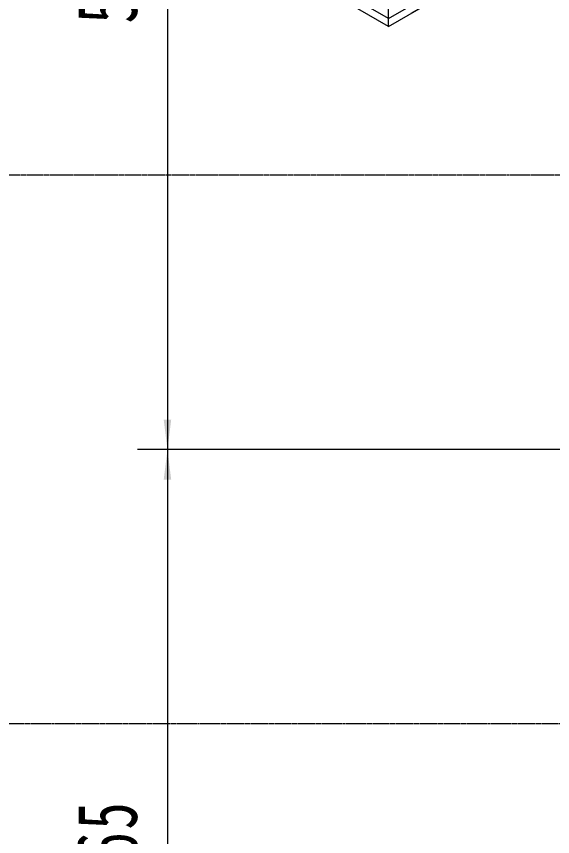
# Model space of a CAD drawing. Header units: millimetres. Extents: x -67280 to 67280, y -47520 to 47520.
# Drawn here: x -51988 to -49132, y -16093 to -11726 of the extents above; entities that cross this region are included whole.
import ezdxf

# ---------------------------------------------------------------- set-up
doc = ezdxf.new("R2010")
doc.units = ezdxf.units.MM
doc.linetypes.add('点画线', pattern=[18, 12, -2, 2, -2])
doc.layers.get('0').update_dxf_attribs({"lineweight": 35})
doc.layers.add('中心线层', color=1, linetype='点画线', lineweight=18)
doc.layers.add('尺寸线层', color=4, linetype='Continuous', lineweight=18)
doc.styles.add('标准', font='', dxfattribs={"width": 0.667})
doc.styles.get('标准').set_extended_font_data('宋体')
doc.dimstyles.new('标准', dxfattribs={"dimscale": 160, "dimtxt": 2, "dimasz": 1, "dimexe": 1, "dimexo": 0, "dimgap": 1, "dimtad": 1, "dimdec": 1, "dimdsep": 46, "dimtxsty": '标准', "dimblk": '_CAXARROW', "dimcen": 0, "dimdle": 2, "dimaunit": 1, "dimadec": 0, "dimazin": 2, "dimtfac": 0.707107, "dimtdec": 3, "dimtmove": 0, "dimatfit": 3, "dimfxl": 0, "dimfrac": 2, "dimtolj": 1, "dimarcsym": 0})

# ---------------------------------------------------------------- blocks, each defined once
blk = doc.blocks.new('*X119')
at = {"layer": '尺寸线层'}
for p, q in [((-143, 546.4), (-20.9, 616.9)), ((855.5, 111), (-20.9, 616.9)), ((-165.8, 476), (-143, 546.4)), ((733.4, 40.4), (-143, 546.4)), ((-235.4, 435.8), (-165.8, 476)), ((710.6, -30), (-165.8, 476)), ((-251.9, 387.1), (-235.4, 435.8)), ((641, -70.2), (-235.4, 435.8)), ((-316.9, 349.6), (-251.9, 387.1)), ((-316.9, 349.6), (-251.9, 387.1)), ((559.5, -156.4), (-316.9, 349.6)), ((-316.9, 349.6), (-316.9, 242.4)), ((624.5, -118.9), (-251.9, 387.1)), ((-521.9, 124.1), (-316.9, 242.4)), ((559.5, -263.6), (-316.9, 242.4)), ((-661.7, 150.6), (-614.7, 177.7)), ((261.7, -328.3), (-614.7, 177.7)), ((261.7, -328.3), (-614.7, 177.7)), ((-754.7, 152), (-855.5, 108.2)), ((121.7, -354), (-754.7, 152)), ((-701.5, 143.6), (-754.7, 152)), ((-701.5, 143.6), (-679, 156.5)), ((174.9, -362.4), (-701.5, 143.6)), ((197.4, -349.5), (-679, 156.5)), ((-661.7, 150.6), (-679, 156.5)), ((214.7, -355.4), (-661.7, 150.6)), ((-855.5, 108.2), (-855.5, -111)), ((20.9, -397.8), (-855.5, 108.2)), ((733.4, 40.4), (855.5, 111)), ((855.5, 111), (855.5, -92.6)), ((710.6, -30), (733.4, 40.4)), ((641, -70.2), (710.6, -30)), ((710.6, -30), (641, -70.2)), ((20.9, -574.5), (-855.5, -68.5)), ((624.5, -118.9), (641, -70.2)), ((20.9, -616.9), (-855.5, -111)), ((20.9, -574.5), (855.5, -92.6)), ((559.5, -156.4), (624.5, -118.9)), ((855.5, -92.6), (855.5, -135)), ((20.9, -616.9), (855.5, -135)), ((559.5, -156.4), (559.5, -263.6)), ((214.7, -355.4), (261.7, -328.3)), ((261.7, -328.3), (261.7, -435.5)), ((121.7, -354), (20.9, -397.8)), ((174.9, -362.4), (121.7, -354)), ((174.9, -362.4), (197.4, -349.5)), ((214.7, -355.4), (197.4, -349.5)), ((214.7, -355.4), (214.7, -462.6)), ((20.9, -616.9), (20.9, -397.8)), ((141.9, -547.1), (377.7, -410.9))]:
    blk.add_line(p, q, dxfattribs=at)
blk = doc.blocks.new('*X501')
at = {"layer": '尺寸线层', "linetype": 'Continuous', "lineweight": 18}
for points in [[(-51183.3, -8857.3), (-51163.3, -9017.3), (-51203.3, -9017.3)], [(-51183.3, -14032.3), (-51163.3, -13872.3), (-51203.3, -13872.3)]]:
    blk.add_hatch(color=0, dxfattribs=at).paths.add_polyline_path(points, flags=0)
at = {"layer": '尺寸线层', "color": 0}
for p, q in [((-50396.4, -8857.3), (-51343.3, -8857.3)), ((-46008, -14032.3), (-51343.3, -14032.3))]:
    blk.add_line(p, q, dxfattribs=at)
at = {"layer": '尺寸线层', "color": 0, "linetype": 'Continuous', "lineweight": 18}
blk.add_line((-51183.3, -8857.3), (-51183.3, -14032.3), dxfattribs=at)
at = {"layer": '尺寸线层', "color": 0, "insert": (-51503.3, -11444.8), "char_height": 320, "width": 1231.786, "attachment_point": 5, "rotation": 90, "line_spacing_factor": 1.15057, "style": '标准'}
blk.add_mtext('\\T1.1;5175', dxfattribs=at)
blk = doc.blocks.new('_CAXARROW')
blk.add_hatch(color=0).paths.add_polyline_path([(0, 0), (-1, 0.125), (-1, -0.125)], flags=0)
blk = doc.blocks.new('*X502')
at = {"layer": '尺寸线层', "linetype": 'Continuous', "lineweight": 18}
for points in [[(-51183.3, -14032.3), (-51163.3, -14192.3), (-51203.3, -14192.3)], [(-51183.3, -18397.3), (-51163.3, -18237.3), (-51203.3, -18237.3)]]:
    blk.add_hatch(color=0, dxfattribs=at).paths.add_polyline_path(points, flags=0)
at = {"layer": '尺寸线层', "color": 0}
for p, q in [((-46008, -14032.3), (-51343.3, -14032.3)), ((-46008, -18397.3), (-51343.3, -18397.3))]:
    blk.add_line(p, q, dxfattribs=at)
at = {"layer": '尺寸线层', "color": 0, "linetype": 'Continuous', "lineweight": 18}
blk.add_line((-51183.3, -14032.3), (-51183.3, -18397.3), dxfattribs=at)
at = {"layer": '尺寸线层', "color": 0, "insert": (-51503.3, -16214.8), "char_height": 320, "width": 1246.015, "attachment_point": 5, "rotation": 90, "line_spacing_factor": 1.15057, "style": '标准'}
blk.add_mtext('\\T1.1;4365', dxfattribs=at)

msp = doc.modelspace()

# ---------------------------------------------------------------- linework, layer by layer
at = {"layer": '中心线层'}
for p, q in [((-42774.767, -12572.309), (-53692.261, -12572.309)), ((22410.031, -15492.309), (-56073.679, -15492.309))]:
    msp.add_line(p, q, dxfattribs=at)

# ---------------------------------------------------------------- block references
at = {"layer": '尺寸线层'}
msp.add_blockref('*X119', (-50026.83, -11162.63), dxfattribs=at)

# ---------------------------------------------------------------- dimensions: what is measured, and where the dimension line sits
for base, p1, p2, picture, middle in [((-51183.269, -14032.309), (-50396.352, -8857.309), (-46007.985, -14032.309), '*X501', (-51183.269, -11444.809)), ((-51183.269, -18397.309), (-46007.985, -14032.309), (-46007.985, -18397.309), '*X502', (-51183.269, -16214.809))]:
    dim = msp.add_linear_dim(base=base, p1=p1, p2=p2, angle=270, dimstyle='标准', override={"dimsah": 1, "dimtfill": 1, "dimtzin": 8}, dxfattribs=at)
    dim.commit()
    dim.dimension.update_dxf_attribs({"geometry": picture, "text_midpoint": middle})

doc.saveas('drawing.dxf')
